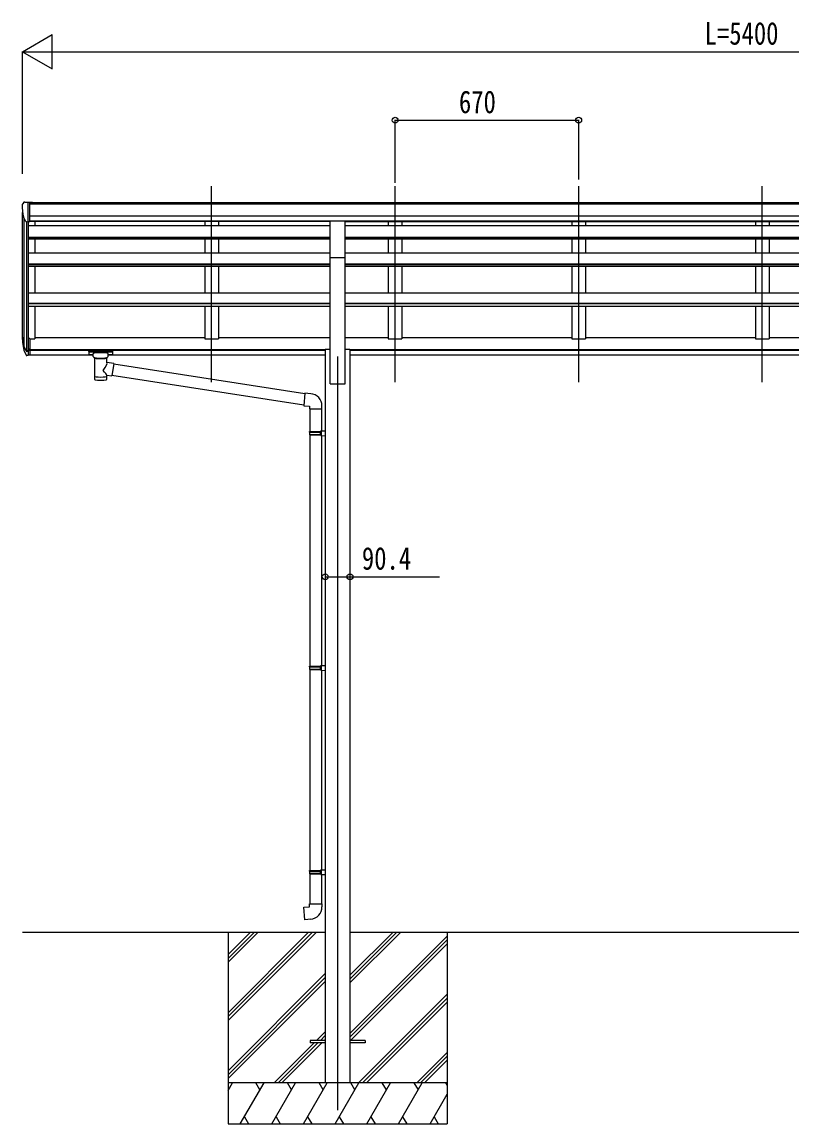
# Model space of a CAD drawing. Units: millimetres, scale not verified. Extents: x -10512 to 10512, y -7425 to 7425.
# Drawn here: x -3191 to -380, y -3841 to 179 of the extents above; entities that cross this region are included whole.
import ezdxf
from ezdxf.enums import TextEntityAlignment as Align

# ---------------------------------------------------------------- set-up
doc = ezdxf.new("R2010")
doc.units = ezdxf.units.MM
doc.header["$LTSCALE"] = 30
for name, color, linetype in [('0-3_YKK_12', 2, 'Continuous'), ('0-4_YKK_13', 4, 'Continuous'), ('0-5_YKK_A1', 4, 'Continuous'), ('0-6_YKK_D', 6, 'Continuous')]:
    doc.layers.add(name, color=color, linetype=linetype)
doc.styles.add('ＭＳ ゴシック', font='')
doc.styles.get('ＭＳ ゴシック').set_extended_font_data('MS Gothic')

msp = doc.modelspace()

# ---------------------------------------------------------------- linework, layer by layer
at = {"layer": '0-3_YKK_12'}
for p, q in [((-2498.92, -1134.54), (-2498.92, -419.65)), ((-1828.92, -1134.54), (-1828.92, -419.65)), ((-1158.92, -1134.54), (-1158.92, -419.65)), ((-488.92, -1134.54), (-488.92, -419.65)), ((-2038.92, -1040.75), (-2038.92, -3790.75))]:
    msp.add_line(p, q, dxfattribs=at)
at = {"layer": '0-4_YKK_13'}
for p, q in [((-3184.01, -477.84), (-3188.08, -483.65)), ((-3180.92, -477.27), (-3183.25, -477.42)), ((-3180.92, -477.27), (-3162.42, -477.27)), ((-3168.92, -550.26), (-3168.92, -477.27)), ((-3162.42, -477.27), (-3152.42, -477.36)), ((-3162.42, -549.26), (-3162.42, -477.27)), ((-3152.42, -478.88), (-3152.42, -477.36)), ((-3190.92, -486.65), (-3190.92, -487.27)), ((-3176.54, -548.45), (-3185.82, -532.38)), ((-3168.92, -550.26), (-3174.13, -549.94)), ((-3162.42, -549.26), (-3168.92, -549.26)), ((-2011.42, -547.51), (-2066.42, -547.51)), ((-2066.42, -679.21), (-2066.42, -547.51)), ((-2011.42, -679.21), (-2011.42, -547.51)), ((-2066.42, -679.21), (-2011.42, -679.21)), ((-3186.53, -1001.49), (-3176.36, -1020.66)), ((-3175.35, -1019.41), (-3185.11, -1001)), ((-3168.92, -975.45), (-3168.92, -1037.33)), ((-3162.42, -975.45), (-3168.92, -975.45)), ((-3162.42, -975.45), (-3162.42, -1036.51)), ((-3183.94, -1018.34), (-3176.36, -1035.83)), ((-3168.92, -1020.16), (-3174.05, -1020.16)), ((-3168.92, -1022.16), (-3173.77, -1022.16)), ((-3168.92, -1037.33), (-3173.77, -1037.33)), ((-3162.42, -1013.76), (-3168.92, -1013.76)), ((-3162.42, -1019.16), (-3168.92, -1019.16)), ((-3162.42, -1036.51), (-3168.92, -1036.51)), ((-2947.42, -1022.24), (-2947.42, -1033)), ((-2947.42, -1022.44), (-2947.42, -1023.98)), ((-2945.42, -1021.58), (-2862.42, -1021.58)), ((-2945.42, -1023.76), (-2862.42, -1023.76)), ((-2945.42, -1033.67), (-2930.92, -1033.67)), ((-2930.92, -1040.48), (-2930.92, -1030.2)), ((-2926.82, -1044.98), (-2926.84, -1125.27)), ((-2881.02, -1062.55), (-2881.02, -1044.96)), ((-2876.92, -1040.48), (-2876.92, -1030.2)), ((-2876.92, -1033.67), (-2862.42, -1033.67)), ((-2860.42, -1022.24), (-2860.42, -1033)), ((-2855.8, -1066.46), (-2881.02, -1062.54)), ((-2855.8, -1066.46), (-2862.82, -1111.71)), ((-2158.21, -1176.74), (-2856.11, -1068.47)), ((-2881, -1125.27), (-2881.02, -1108.64)), ((-2881.02, -1108.89), (-2862.82, -1111.71)), ((-2161.88, -1218.67), (-2862.55, -1109.97)), ((-2137.2, -1176.56), (-2158.04, -1174.73)), ((-2142.12, -1232.3), (-2096.12, -1232.3)), ((-2140.12, -1232.3), (-2140.12, -1314.82)), ((-2098.12, -1232.3), (-2098.12, -1312.26)), ((-2096.12, -1232.3), (-2096.12, -1221.38)), ((-2142.12, -1316.82), (-2141.12, -1314.82)), ((-2142.12, -1316.82), (-2098.12, -1316.82)), ((-2142.12, -1316.82), (-2142.12, -1324.82)), ((-2142.12, -1324.82), (-2098.12, -1324.82)), ((-2142.12, -1324.82), (-2141.12, -1326.82)), ((-2141.12, -1314.82), (-2098.12, -1314.82)), ((-2102.6, -1316.82), (-2103.03, -1314.82)), ((-2100.12, -1312.32), (-2084.12, -1311.85)), ((-2100.12, -1314.32), (-2100.12, -1312.32)), ((-2100.12, -1314.32), (-2098.12, -1314.32)), ((-2084.12, -1311.85), (-2084.12, -1329.79)), ((-2141.12, -1326.82), (-2098.12, -1326.82)), ((-2140.12, -1326.82), (-2140.12, -2171.01)), ((-2100.12, -1329.32), (-2100.12, -1327.32)), ((-2100.12, -1329.32), (-2084.12, -1329.79)), ((-2098.12, -1329.38), (-2098.12, -2168.45)), ((-2100.12, -2168.51), (-2084.12, -2168.04)), ((-2100.12, -2170.51), (-2100.12, -2168.51)), ((-2100.12, -2170.51), (-2098.12, -2170.51)), ((-2084.12, -2168.04), (-2084.12, -2185.98)), ((-2142.12, -2173.01), (-2141.12, -2171.01)), ((-2142.12, -2173.01), (-2098.12, -2173.01)), ((-2142.12, -2173.01), (-2142.12, -2181.01)), ((-2142.12, -2181.01), (-2098.12, -2181.01)), ((-2142.12, -2181.01), (-2141.12, -2183.01)), ((-2141.12, -2171.01), (-2098.12, -2171.01)), ((-2141.12, -2183.01), (-2098.12, -2183.01)), ((-2140.12, -2183.01), (-2140.12, -2916.17)), ((-2102.6, -2173.01), (-2103.03, -2171.01)), ((-2100.12, -2185.51), (-2100.12, -2183.51)), ((-2100.12, -2185.51), (-2084.12, -2185.98)), ((-2098.12, -2185.57), (-2098.12, -2913.61)), ((-2142.12, -2918.17), (-2141.12, -2916.17)), ((-2142.12, -2918.17), (-2098.12, -2918.17)), ((-2142.12, -2918.17), (-2142.12, -2926.17)), ((-2142.12, -2926.17), (-2098.12, -2926.17)), ((-2142.12, -2926.17), (-2141.12, -2928.17)), ((-2141.12, -2916.17), (-2098.12, -2916.17)), ((-2141.12, -2928.17), (-2098.12, -2928.17)), ((-2140.12, -2928.17), (-2140.12, -3038.17)), ((-2102.6, -2918.17), (-2103.03, -2916.17)), ((-2100.12, -2913.67), (-2084.12, -2913.2)), ((-2100.12, -2915.67), (-2100.12, -2913.67)), ((-2100.12, -2915.67), (-2098.12, -2915.67)), ((-2100.12, -2930.67), (-2100.12, -2928.67)), ((-2100.12, -2930.67), (-2084.12, -2931.14)), ((-2098.12, -2930.73), (-2098.12, -3038.17)), ((-2084.12, -2913.2), (-2084.12, -2931.14)), ((-2142.12, -3038.17), (-2096.12, -3038.17)), ((-2142.12, -3048.17), (-2142.12, -3038.17)), ((-2096.12, -3038.17), (-2096.12, -3049.09)), ((-2138.92, -3536.25), (-2138.92, -3545.25)), ((-2084.12, -3536.25), (-2138.92, -3536.25)), ((-1938.92, -3536.25), (-1993.72, -3536.25)), ((-1938.92, -3536.25), (-1938.92, -3545.25)), ((-2084.12, -3545.25), (-2138.92, -3545.25)), ((-1938.92, -3545.25), (-1993.72, -3545.25))]:
    msp.add_line(p, q, dxfattribs=at)
for points in [[(-2947.42, -1022.24), (-2947.38, -1022.05), (-2947.3, -1021.91), (-2947.2, -1021.82), (-2947.1, -1021.76), (-2946.98, -1021.71), (-2946.69, -1021.65), (-2946.2, -1021.6), (-2945.65, -1021.58), (-2945.42, -1021.58)], [(-2947.42, -1033), (-2947.38, -1033.2), (-2947.3, -1033.34), (-2947.2, -1033.43), (-2947.1, -1033.49), (-2946.98, -1033.54), (-2946.69, -1033.6), (-2946.2, -1033.64), (-2945.65, -1033.67), (-2945.42, -1033.67)], [(-2930.88, -1040.42), (-2930.91, -1040.77), (-2930.66, -1041.73), (-2930.14, -1042.61), (-2929.33, -1043.45), (-2928.22, -1044.25), (-2926.82, -1044.98)], [(-2881.02, -1044.96), (-2880.79, -1044.87), (-2879.43, -1044.13), (-2878.32, -1043.29), (-2877.56, -1042.42), (-2877.1, -1041.52), (-2876.93, -1040.64)], [(-2862.42, -1021.58), (-2862.07, -1021.58), (-2861.54, -1021.61), (-2861.09, -1021.66), (-2860.78, -1021.74), (-2860.62, -1021.84), (-2860.5, -1021.97), (-2860.43, -1022.15), (-2860.42, -1022.24)], [(-2862.42, -1033.67), (-2862.07, -1033.66), (-2861.54, -1033.64), (-2861.09, -1033.59), (-2860.78, -1033.51), (-2860.62, -1033.41), (-2860.5, -1033.27), (-2860.43, -1033.09), (-2860.42, -1033)], [(-2158.04, -1174.73), (-2162.04, -1220.56), (-2142.12, -1222.3), (-2142.12, -1232.3)], [(-2102.6, -1316.82), (-2102.6, -1324.82), (-2103.03, -1326.82)], [(-2100.12, -1327.32), (-2098.12, -1327.32), (-2098.12, -1314.32)], [(-2100.12, -2183.51), (-2098.12, -2183.51), (-2098.12, -2170.51)], [(-2102.6, -2173.01), (-2102.6, -2181.01), (-2103.03, -2183.01)], [(-2102.6, -2918.17), (-2102.6, -2926.17), (-2103.03, -2928.17)], [(-2100.12, -2928.67), (-2098.12, -2928.67), (-2098.12, -2915.67)], [(-2137.2, -3093.91), (-2158.04, -3095.74), (-2162.04, -3049.91), (-2142.12, -3048.17)]]:
    msp.add_lwpolyline(points, dxfattribs=at)
for centre, radius, start, end in [((-3183.19, -478.42), 1, 93.5, 145), ((-3187.92, -486.65), 3, 93, 180), ((-2988.92, -487.27), 202, 180, 192.90261), ((-3173.95, -546.95), 3, 210, 266.5), ((-3100.26, -979.32), 89.07, 174.49576, 194.41188), ((-3100.97, -975.04), 88.05, 177.22392, 197.21071), ((-3055.7, -982.27), 133.22, 183.27987, 195.71302), ((-3173.77, -1019.16), 3, 210, 270), ((-3173.77, -1034.33), 3, 210, 270), ((-3174.05, -1018.66), 1.5, 210, 270), ((-2141.12, -1221.38), 45, 0, 85), ((-2141.12, -3049.09), 45, 275, 0)]:
    msp.add_arc(centre, radius, start, end, dxfattribs=at)
for centre, major_axis, ratio, start_param, end_param in [((-2945.42, -1023.98), (2, 0), 0.109601, 1.5707963, 3.1415927), ((-2903.92, -1030.2), (27, 0), 0.122176, 6.2831853, 9.424778), ((-2903.91, -1045.43), (-22.91, 0.42), 0.072511, 0.0008029, 1.5715993), ((-2903.93, -1045.43), (22.92, 0.42), 0.07247, 4.71158, 6.2823764), ((-2892.92, -1040.48), (16, 0), 0.361356, 6.2636979, 6.2831853), ((-2862.42, -1023.98), (2, 0), 0.109601, 0, 1.5707963), ((-2903.91, -1047.05), (-22.91, 0.42), 0.072511, 0.0008029, 1.5715993), ((-2903.93, -1047.05), (22.92, 0.42), 0.07247, 4.71158, 6.2823764), ((-2903.92, -1089.09), (-22.81, -26.62), 0.234429, 1.6855472, 3.1268519), ((-2903.92, -1125.27), (22.92, 0), 0.101955, 3.1415499, 6.2833984), ((-2903.92, -1112.83), (22.91, 0), 0.122865, 3.1415927, 6.2831853), ((-2901.37, -1086.44), (20.32, -22.25), 0.045535, 0.0389954, 1.3075346)]:
    msp.add_ellipse(centre, major_axis=major_axis, ratio=ratio, start_param=start_param, end_param=end_param, dxfattribs=at)
at = {"layer": '0-5_YKK_A1'}
for p, q in [((-3162.42, -478.88), (2184.58, -478.88)), ((-3188.92, -979.31), (-3188.92, -515.63)), ((-3162.42, -484.23), (2184.58, -484.23)), ((-3184.64, -534.43), (-3184.64, -1001.88)), ((-3174.92, -549.78), (-3174.92, -1019.89)), ((-3168.92, -550.26), (-3168.92, -975.45)), ((-3162.42, -527.75), (2184.58, -527.76)), ((-3162.42, -545.43), (2184.58, -545.43)), ((-2066.42, -547.8), (-3162.42, -547.8)), ((-3143.92, -547.8), (-3143.92, -563.66)), ((-2523.92, -547.88), (-2523.92, -563.66)), ((-2473.92, -547.88), (-2473.92, -563.66)), ((-2011.42, -547.8), (1033.58, -547.8)), ((-1853.92, -547.88), (-1853.92, -563.66)), ((-1803.92, -547.88), (-1803.92, -563.66)), ((-1183.92, -547.88), (-1183.92, -563.66)), ((-1133.92, -547.88), (-1133.92, -563.66)), ((-513.92, -547.88), (-513.92, -563.66)), ((-463.92, -547.88), (-463.92, -563.66)), ((-2066.42, -563.66), (-3168.92, -563.66)), ((1033.58, -563.66), (-2011.42, -563.66)), ((-3168.92, -605.35), (-2066.42, -605.35)), ((-3168.92, -607.04), (-2066.42, -607.04)), ((-3168.92, -611.45), (-2066.42, -611.45)), ((-3143.92, -611.45), (-3143.92, -662.43)), ((-2523.92, -611.45), (-2523.92, -662.43)), ((-2473.92, -611.45), (-2473.92, -662.43)), ((-2011.42, -605.35), (1033.58, -605.35)), ((-2011.42, -607.04), (1033.58, -607.04)), ((-2011.42, -611.45), (1033.58, -611.45)), ((-1853.92, -611.45), (-1853.92, -662.43)), ((-1803.92, -611.45), (-1803.92, -662.43)), ((-1183.92, -611.45), (-1183.92, -662.43)), ((-1133.92, -611.45), (-1133.92, -662.43)), ((-513.92, -611.45), (-513.92, -662.43)), ((-463.92, -611.45), (-463.92, -662.43)), ((-3168.92, -662.43), (-2066.42, -662.43)), ((-2066.42, -1140.75), (-2066.42, -679.21)), ((-2011.42, -662.43), (1033.58, -662.43)), ((-2011.42, -1140.75), (-2011.42, -679.21)), ((-3168.92, -703.08), (-2066.42, -703.08)), ((-3168.92, -704.76), (-2066.42, -704.76)), ((-3168.76, -711.48), (-2066.42, -711.48)), ((-3143.92, -711.48), (-3143.92, -808.17)), ((-2523.92, -711.48), (-2523.92, -808.17)), ((-2473.92, -711.48), (-2473.92, -808.17)), ((-2011.42, -703.08), (1033.58, -703.08)), ((-2011.42, -704.76), (1033.58, -704.76)), ((-2011.42, -711.48), (1033.58, -711.48)), ((-1853.92, -711.48), (-1853.92, -808.17)), ((-1803.92, -711.48), (-1803.92, -808.17)), ((-1183.92, -711.48), (-1183.92, -808.17)), ((-1133.92, -711.48), (-1133.92, -808.17)), ((-513.92, -711.48), (-513.92, -808.17)), ((-463.92, -711.48), (-463.92, -808.17)), ((-3168.92, -808.17), (-2066.42, -808.17)), ((-2011.42, -808.17), (1033.58, -808.17)), ((-2066.42, -847.64), (-3168.92, -847.64)), ((-2066.42, -849.32), (-3168.92, -849.32)), ((-2066.42, -858.36), (-3168.92, -858.36)), ((-3143.92, -858.36), (-3143.92, -976.28)), ((-2523.92, -858.36), (-2523.92, -976.28)), ((-2473.92, -858.36), (-2473.92, -976.28)), ((1033.58, -847.64), (-2011.42, -847.64)), ((1033.58, -849.32), (-2011.42, -849.32)), ((1033.58, -858.36), (-2011.42, -858.36)), ((-1853.92, -858.36), (-1853.92, -976.28)), ((-1803.92, -858.36), (-1803.92, -976.28)), ((-1183.92, -858.36), (-1183.92, -976.28)), ((-1133.92, -858.36), (-1133.92, -976.28)), ((-513.92, -858.36), (-513.92, -976.28)), ((-463.92, -858.36), (-463.92, -976.28)), ((-3162.42, -976.28), (-3143.92, -976.28)), ((-3143.92, -971.48), (-2523.92, -971.48)), ((-2523.92, -976.28), (-2473.92, -976.28)), ((-2473.92, -971.48), (-2066.42, -971.48)), ((-2011.42, -971.48), (-1853.92, -971.48)), ((-1853.92, -976.28), (-1803.92, -976.28)), ((-1803.92, -971.48), (-1183.92, -971.48)), ((-1183.92, -976.28), (-1133.92, -976.28)), ((-1133.92, -971.48), (-513.92, -971.48)), ((-513.92, -976.28), (-463.92, -976.28)), ((-463.92, -971.48), (156.08, -971.48)), ((-3162.42, -1015.78), (-2084.12, -1015.78)), ((-3162.42, -1017.16), (-2084.12, -1017.16)), ((-3162.42, -1034.34), (-2930.92, -1034.34)), ((-2876.92, -1034.34), (-2084.12, -1034.34)), ((-2084.12, -1014.36), (-2084.12, -3690.75)), ((-2084.12, -1014.36), (-2066.42, -1014.36)), ((-2011.42, -1014.36), (-1993.72, -1014.36)), ((-1993.72, -1014.36), (-1993.72, -3690.75)), ((-1993.72, -1015.78), (1015.88, -1015.78)), ((-1993.72, -1017.16), (1015.88, -1017.16)), ((-1993.72, -1034.34), (1015.88, -1034.34)), ((-2066.42, -1140.75), (-2011.42, -1140.75)), ((-3188.92, -3140.75), (-2084.12, -3140.75)), ((-2438.92, -3140.75), (-2438.92, -3840.74)), ((-2438.92, -3434.92), (-2144.74, -3140.75)), ((-2438.92, -3449.06), (-2130.6, -3140.75)), ((-2438.92, -3463.21), (-2116.46, -3140.75)), ((-2438.92, -3251.08), (-2328.59, -3140.75)), ((-2438.92, -3236.93), (-2342.73, -3140.75)), ((-2438.92, -3222.79), (-2356.87, -3140.75)), ((-1993.72, -3140.75), (1015.88, -3140.75)), ((-1993.72, -3326.38), (-1808.09, -3140.75)), ((-1993.72, -3312.23), (-1822.23, -3140.75)), ((-1993.72, -3298.09), (-1836.37, -3140.75)), ((-1993.72, -3510.22), (-1638.92, -3155.42)), ((-1993.72, -3524.36), (-1638.92, -3169.57)), ((-1638.92, -3140.75), (-1638.92, -3840.74)), ((-1991.46, -3536.25), (-1638.92, -3183.71)), ((-2438.92, -3647.05), (-2084.12, -3292.26)), ((-2438.92, -3661.2), (-2084.12, -3306.4)), ((-2438.92, -3675.34), (-2084.12, -3320.54)), ((-1962.11, -3690.74), (-1638.92, -3367.56)), ((-1947.97, -3690.74), (-1638.92, -3381.7)), ((-1933.83, -3690.74), (-1638.92, -3395.84)), ((-2115.98, -3536.25), (-2084.12, -3504.39)), ((-2101.84, -3536.25), (-2084.12, -3518.53)), ((-2087.69, -3536.25), (-2084.12, -3532.67)), ((-2270.48, -3690.74), (-2124.98, -3545.25)), ((-2256.34, -3690.74), (-2110.84, -3545.25)), ((-2242.19, -3690.74), (-2096.69, -3545.25)), ((-1749.98, -3690.74), (-1638.92, -3579.69)), ((-1735.84, -3690.74), (-1638.92, -3593.83)), ((-1721.69, -3690.74), (-1638.92, -3607.97)), ((-1638.92, -3690.74), (-2438.92, -3690.74)), ((-2438.92, -3718.25), (-2423.04, -3690.74)), ((-2394.17, -3840.74), (-2307.57, -3690.74)), ((-2322.57, -3716.73), (-2337.57, -3690.74)), ((-2278.7, -3840.74), (-2192.1, -3690.74)), ((-2207.1, -3716.73), (-2222.1, -3690.74)), ((-2163.23, -3840.74), (-2076.63, -3690.74)), ((-2091.63, -3716.73), (-2106.63, -3690.74)), ((-2047.76, -3840.74), (-1961.16, -3690.74)), ((-1976.16, -3716.73), (-1991.16, -3690.74)), ((-1932.29, -3840.74), (-1845.69, -3690.74)), ((-1860.69, -3716.73), (-1875.69, -3690.74)), ((-1816.82, -3840.74), (-1730.22, -3690.74)), ((-1760.22, -3690.74), (-1745.22, -3716.73)), ((-1644.75, -3690.74), (-1638.92, -3700.84)), ((-1701.35, -3840.74), (-1638.92, -3732.61)), ((-2379.18, -3814.77), (-2364.18, -3840.74)), ((-2263.71, -3814.77), (-2248.71, -3840.74)), ((-2148.23, -3814.76), (-2133.23, -3840.74)), ((-2032.76, -3814.76), (-2017.77, -3840.74)), ((-1917.29, -3814.76), (-1902.3, -3840.74)), ((-1801.82, -3814.77), (-1786.83, -3840.74)), ((-1686.36, -3814.77), (-1671.36, -3840.74)), ((-2438.92, -3840.74), (-1638.92, -3840.74))]:
    msp.add_line(p, q, dxfattribs=at)
at = {"layer": '0-6_YKK_D'}
for p, q in [((-3188.92, 71.12), (-3080.67, 133.62)), ((-3080.67, 8.62), (-3080.67, 133.62)), ((-3188.92, -374.38), (-3188.92, 72.12)), ((-3188.92, 71.12), (-3080.67, 8.62)), ((-3188.92, 71.12), (-2972.41, 71.12)), ((-3063.92, 71.12), (2086.08, 71.12)), ((-1828.92, -406.69), (-1828.92, -177.88)), ((-1828.92, -178.88), (-1158.92, -178.88)), ((-1158.92, -395.22), (-1158.92, -177.88))]:
    msp.add_line(p, q, dxfattribs=at)
msp.add_lwpolyline([(-2084.12, -1844.37), (-1993.72, -1844.37), (-1667.22, -1844.37)], dxfattribs=at)
for centre in [(-1828.92, -178.88), (-1158.92, -178.88), (-2084.12, -1844.37), (-1993.72, -1844.37)]:
    msp.add_circle(centre, 10.62, dxfattribs=at)

# ---------------------------------------------------------------- texts
at = {"layer": '0-6_YKK_D', "style": 'ＭＳ ゴシック', "width": 0.8}
for s, p in [('L=5400', (-698.92, 72.12)), ('670', (-1595.92, -177.88)), ('90.4', (-1950.22, -1843.37))]:
    msp.add_text(s, height=82.48, dxfattribs=at).set_placement(p, align=Align.BOTTOM_LEFT)

doc.saveas('drawing.dxf')
